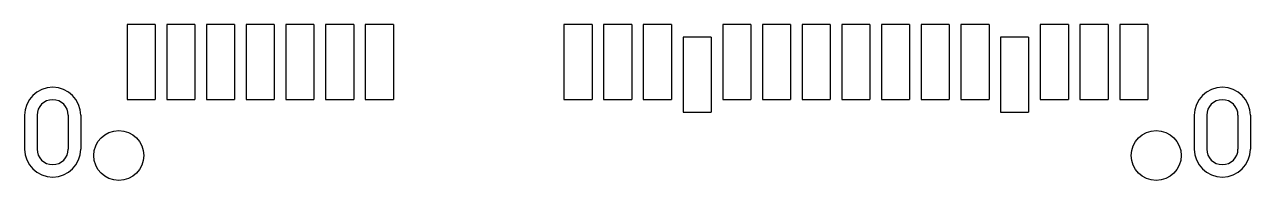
# Model space of a CAD drawing. Header units: inches. Extents: x 10.94 to 12.49, y 10.71 to 10.91.
import ezdxf

# ---------------------------------------------------------------- set-up
doc = ezdxf.new("R2010")
doc.units = ezdxf.units.IN
doc.header["$MEASUREMENT"] = 0
doc.layers.add('图层1', color=1, linetype='Continuous', lineweight=25)

msp = doc.modelspace()

# ---------------------------------------------------------------- linework, layer by layer
at = {"layer": '图层1', "color": 0}
for p, q in [((11.1079, 10.9106), (11.0725, 10.9106)), ((11.0725, 10.9106), (11.0725, 10.8161)), ((11.1079, 10.9106), (11.1079, 10.8161)), ((11.1579, 10.9106), (11.1225, 10.9106)), ((11.1225, 10.9106), (11.1225, 10.8161)), ((11.1579, 10.9106), (11.1579, 10.8161)), ((11.2079, 10.9106), (11.1725, 10.9106)), ((11.1725, 10.9106), (11.1725, 10.8161)), ((11.2079, 10.9106), (11.2079, 10.8161)), ((11.2579, 10.9106), (11.2225, 10.9106)), ((11.2225, 10.9106), (11.2225, 10.8161)), ((11.2579, 10.9106), (11.2579, 10.8161)), ((11.3079, 10.9106), (11.2725, 10.9106)), ((11.2725, 10.9106), (11.2725, 10.8161)), ((11.3079, 10.9106), (11.3079, 10.8161)), ((11.3579, 10.9106), (11.3225, 10.9106)), ((11.3225, 10.9106), (11.3225, 10.8161)), ((11.3579, 10.9106), (11.3579, 10.8161)), ((11.4079, 10.9106), (11.3725, 10.9106)), ((11.3725, 10.9106), (11.3725, 10.8161)), ((11.4079, 10.9106), (11.4079, 10.8161)), ((11.6581, 10.9106), (11.6227, 10.9106)), ((11.6227, 10.9106), (11.6227, 10.8161)), ((11.6581, 10.9106), (11.6581, 10.8161)), ((11.7081, 10.9106), (11.6727, 10.9106)), ((11.6727, 10.9106), (11.6727, 10.8161)), ((11.7081, 10.9106), (11.7081, 10.8161)), ((11.7581, 10.9106), (11.7227, 10.9106)), ((11.7227, 10.9106), (11.7227, 10.8161)), ((11.7581, 10.9106), (11.7581, 10.8161)), ((11.8581, 10.9106), (11.8227, 10.9106)), ((11.8227, 10.9106), (11.8227, 10.8161)), ((11.8581, 10.9106), (11.8581, 10.8161)), ((11.9081, 10.9106), (11.8727, 10.9106)), ((11.8727, 10.9106), (11.8727, 10.8161)), ((11.9081, 10.9106), (11.9081, 10.8161)), ((11.9581, 10.9106), (11.9227, 10.9106)), ((11.9227, 10.9106), (11.9227, 10.8161)), ((11.9581, 10.9106), (11.9581, 10.8161)), ((12.0081, 10.9106), (11.9727, 10.9106)), ((11.9727, 10.9106), (11.9727, 10.8161)), ((12.0081, 10.9106), (12.0081, 10.8161)), ((12.0581, 10.9106), (12.0227, 10.9106)), ((12.0227, 10.9106), (12.0227, 10.8161)), ((12.0581, 10.9106), (12.0581, 10.8161)), ((12.1081, 10.9106), (12.0727, 10.9106)), ((12.0727, 10.9106), (12.0727, 10.8161)), ((12.1081, 10.9106), (12.1081, 10.8161)), ((12.1581, 10.9106), (12.1227, 10.9106)), ((12.1227, 10.9106), (12.1227, 10.8161)), ((12.1581, 10.9106), (12.1581, 10.8161)), ((12.2581, 10.9106), (12.2227, 10.9106)), ((12.2227, 10.9106), (12.2227, 10.8161)), ((12.2581, 10.9106), (12.2581, 10.8161)), ((12.3081, 10.9106), (12.2727, 10.9106)), ((12.2727, 10.9106), (12.2727, 10.8161)), ((12.3081, 10.9106), (12.3081, 10.8161)), ((12.3227, 10.9106), (12.3227, 10.8161)), ((12.3581, 10.9106), (12.3227, 10.9106)), ((12.3581, 10.9106), (12.3581, 10.8161)), ((11.8081, 10.8944), (11.7727, 10.8944)), ((11.7727, 10.8944), (11.7727, 10.7999)), ((11.8081, 10.8944), (11.8081, 10.7999)), ((12.208, 10.8945), (12.1726, 10.8945)), ((12.1726, 10.8945), (12.1726, 10.8)), ((12.208, 10.8945), (12.208, 10.8)), ((11.0725, 10.8161), (11.1079, 10.8161)), ((11.1225, 10.8161), (11.1579, 10.8161)), ((11.1725, 10.8161), (11.2079, 10.8161)), ((11.2225, 10.8161), (11.2579, 10.8161)), ((11.2725, 10.8161), (11.3079, 10.8161)), ((11.3225, 10.8161), (11.3579, 10.8161)), ((11.3725, 10.8161), (11.4079, 10.8161)), ((11.6227, 10.8161), (11.6581, 10.8161)), ((11.6727, 10.8161), (11.7081, 10.8161)), ((11.7227, 10.8161), (11.7581, 10.8161)), ((11.8227, 10.8161), (11.8581, 10.8161)), ((11.8727, 10.8161), (11.9081, 10.8161)), ((11.9227, 10.8161), (11.9581, 10.8161)), ((11.9727, 10.8161), (12.0081, 10.8161)), ((12.0227, 10.8161), (12.0581, 10.8161)), ((12.0727, 10.8161), (12.1081, 10.8161)), ((12.1227, 10.8161), (12.1581, 10.8161)), ((12.2227, 10.8161), (12.2581, 10.8161)), ((12.2727, 10.8161), (12.3081, 10.8161)), ((12.3227, 10.8161), (12.3581, 10.8161)), ((10.9433, 10.796), (10.9433, 10.7535)), ((10.9591, 10.796), (10.9591, 10.7535)), ((10.9985, 10.796), (10.9985, 10.7535)), ((11.0142, 10.796), (11.0142, 10.7535)), ((11.7727, 10.7999), (11.8081, 10.7999)), ((12.1726, 10.8), (12.208, 10.8)), ((12.4166, 10.796), (12.4166, 10.7535)), ((12.4323, 10.796), (12.4323, 10.7535)), ((12.4717, 10.796), (12.4717, 10.7535)), ((12.4874, 10.796), (12.4874, 10.7535))]:
    msp.add_line(p, q, dxfattribs=at)
for centre in [(11.062, 10.7453), (12.3687, 10.7453)]:
    msp.add_circle(centre, 0.0315, dxfattribs=at)
for centre, radius, start, end in [((10.9788, 10.796), 0.0354, 0, 180), ((12.452, 10.796), 0.0354, 0, 180), ((10.9788, 10.796), 0.0197, 0, 180), ((12.452, 10.796), 0.0197, 0, 180), ((10.9788, 10.7535), 0.0354, 180, 0), ((10.9788, 10.7535), 0.0197, 180, 0), ((12.452, 10.7535), 0.0354, 180, 0), ((12.452, 10.7535), 0.0197, 180, 0)]:
    msp.add_arc(centre, radius, start, end, dxfattribs=at)

doc.saveas('drawing.dxf')
